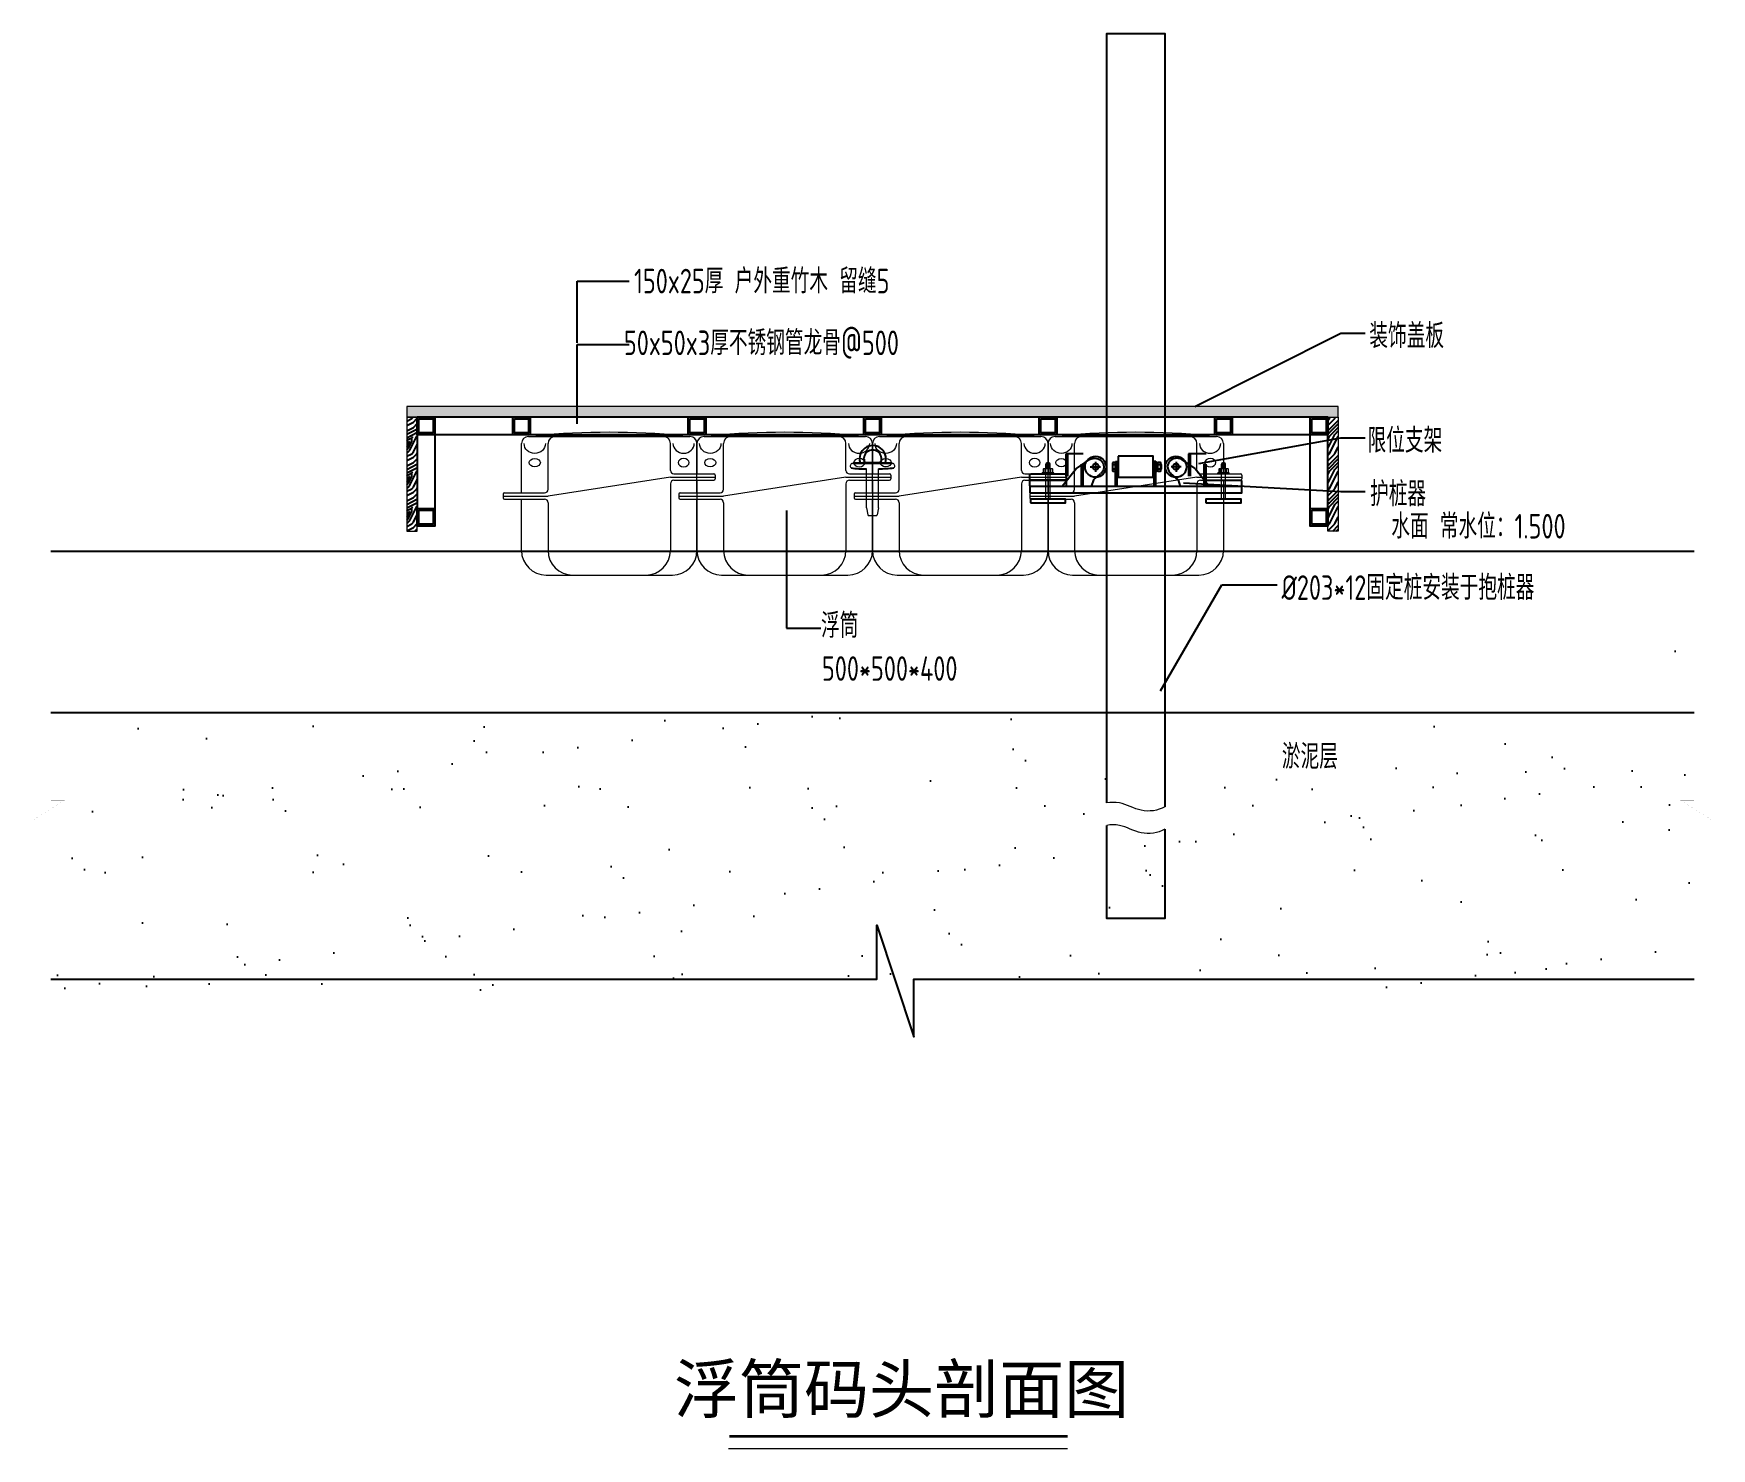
# Model space of a CAD drawing. Extents: x 28691 to 190833, y -3655 to 80068.
# Drawn here: x 47298 to 52078, y 43596 to 47626 of the extents above; entities that cross this region are included whole.
import ezdxf

# ---------------------------------------------------------------- set-up
doc = ezdxf.new("R2010")
doc.units = 0
doc.header["$LTSCALE"] = 10
doc.header["$MEASUREMENT"] = 0
doc.linetypes.add('HIDDEN', pattern=[9.525, 6.35, -3.175])
for name, color, linetype in [('10#', 1, 'Continuous'), ('LC-Hatch1', 17, 'Continuous'), ('PDF_0', 7, 'Continuous'), ('PUB_TEXT', 7, 'Continuous'), ('地板', 32, 'Continuous'), ('桩', 1, 'Continuous')]:
    doc.layers.add(name, color=color, linetype=linetype)
doc.layers.add('FT', color=251, linetype='Continuous', lineweight=5)
doc.layers.add('短销钉', color=145, linetype='Continuous', lineweight=9)
doc.styles.add('HZ', font='ISOCP', dxfattribs={"width": 0.8, "bigfont": '0HZTXT'})
doc.styles.get("Standard").update_dxf_attribs({"font": 'gbenor.shx', "bigfont": 'gbcbig.shx'})
doc.linetypes.add('ZIGZAG', pattern='A,0.00254,-5.08,[131,ltypeshp.shx,S=5.08,R=0,X=-5.08,Y=0],-10.16,[131,ltypeshp.shx,S=5.08,R=180,X=5.08,Y=0],-5.08', length=20.32254)
doc.dimstyles.new('ISO-25', dxfattribs={"dimtxt": 2.5, "dimasz": 2.5, "dimexe": 1.25, "dimexo": 0.625, "dimtad": 1, "dimtxsty": 'Standard', "dimcen": 2.5, "dimadec": 0, "dimazin": 0, "dimtfac": 1, "dimtmove": 0, "dimatfit": 3, "dimfxl": 1, "dimarcsym": 0})
pattern_1 = [(0, (51035.51, 46629.56), (100, 100), [5, -95]), (90, (51075.51, 46664.56), (-100, 100), [10, -90]), (45, (51055.505, 46654.56), (1e-14, 99.999), [7.07, -21.21, 7.07, -14.14, 49.5, -42.5]), (45, (51030.505, 46624.56), (1e-14, 100), [7.071, -14.142, 7.071, -113.1]), (45, (51065.505, 46634.56), (1e-14, 100), [7.071, -134.3504]), (45, (51075.505, 46629.56), (1e-14, 100), [7.071, -134.3504]), (45, (51060.505, 46639.56), (1e-14, 100), [7.071, -134.3504]), (45, (51055.505, 46644.56), (1e-14, 100), [14.142, -127.2794]), (45, (51080.505, 46719.56), (1e-14, 100), [14.142, -127.2794]), (45, (51045.505, 46649.56), (1e-14, 100), [28.284, -113.1374]), (45, (51040.505, 46654.56), (1e-14, 100), [28.284, -113.1374]), (45, (51105.505, 46684.56), (1e-14, 100), [28.284, -113.1374]), (45, (51035.505, 46664.56), (1e-14, 100), [21.2132, -120.208]), (45, (51015.505, 46679.56), (1e-14, 100), [21.2132, -120.208]), (45, (51025.505, 46669.56), (1e-14, 100), [21.2132, -120.208]), (45, (51090.505, 46699.56), (1e-14, 100), [35.3553, -106.066]), (45, (51080.505, 46704.56), (1e-14, 100), [35.3553, -106.066]), (45, (51090.505, 46679.56), (1e-14, 100), [49.4975, -91.924]), (26.565, (51045.505, 46639.56), (100, 4e-08), [11.1803, -212.4265]), (26.565, (51065.505, 46669.56), (100, 4e-08), [11.1803, -212.4265]), (26.565, (51060.505, 46659.56), (100, 4e-08), [11.1803, -212.4265]), (26.565, (51040.505, 46629.56), (100, 4e-08), [22.3607, -201.246]), (26.565, (51060.505, 46674.56), (100, 4e-08), [33.541, -190.0658]), (26.565, (51050.505, 46679.56), (100, 4e-08), [44.7214, -178.8854]), (26.565, (51040.505, 46684.56), (100, 4e-08), [44.7214, -178.8854]), (26.565, (51025.505, 46714.56), (100, 4e-08), [44.7214, -178.8854]), (26.565, (51025.505, 46704.56), (100, 4e-08), [55.9017, -167.705]), (26.565, (51030.505, 46694.56), (100, 4e-08), [55.9017, -167.705]), (63.435, (51065.505, 46654.56), (5e-09, 100), [11.1803, -212.4265]), (63.435, (51050.505, 46644.56), (5e-09, 100), [11.1803, -212.4265]), (63.435, (51035.505, 46629.56), (5e-09, 100), [22.3607, -201.246]), (63.435, (51065.505, 46644.56), (5e-09, 100), [22.3607, -201.246]), (63.435, (51025.505, 46624.56), (5e-09, 100), [33.541, -190.0658]), (63.435, (51015.505, 46624.56), (5e-09, 100), [44.7214, -178.8854]), (63.435, (51105.505, 46629.56), (5e-09, 100), [44.7214, -178.8854]), (63.435, (51070.505, 46639.56), (5e-09, 100), [44.7214, -178.8854]), (63.435, (51090.505, 46629.56), (5e-09, 100), [55.9017, -167.705]), (63.435, (51080.505, 46634.56), (5e-09, 100), [55.9017, -167.705])]

# ---------------------------------------------------------------- blocks, each defined once
blk = doc.blocks.new('ft')
at = {"layer": 'FT'}
for p, q in [((-230, 395), (230, 395)), ((-208.5, 397), (208.2, 397)), ((-208.5, 397), (-208.5, 395)), ((208.2, 397), (208.2, 395)), ((-250, 234.5), (-250, 375)), ((-174.3, 244.5), (-174.3, 375)), ((174.3, 298.5), (174.3, 375)), ((250, 375), (250, 288.5)), ((184.3, 288.5), (298.1, 288.5)), ((174.3, 279.5), (-174.3, 225.5)), ((174.3, 279.5), (302.1, 279.5)), ((174.3, 260.5), (174.3, 70)), ((184.3, 270.5), (298.1, 270.5)), ((250, 270.5), (250, 70)), ((-302, 225.5), (-174.3, 225.5)), ((-298, 234.5), (-184.3, 234.5)), ((-298, 216.5), (-184.3, 216.5)), ((-250, 70), (-250, 216.5)), ((-174.3, 206.5), (-174.3, 70)), ((-180, 0), (180, 0))]:
    blk.add_line(p, q, dxfattribs=at)
at = {"layer": 'FT', "ltscale": 0.5}
for p, q in [((302.1, 284.5), (302.1, 274.5)), ((-302, 230.5), (-302, 220.5))]:
    blk.add_line(p, q, dxfattribs=at)
at = {"layer": 'FT'}
for centre, radius, start, end in [((-230, 375), 20, 90, 180), ((-0.2, -1768.5), 2175.5, 84.5043, 95.4957), ((-154.3, 375), 20, 90, 180), ((154.3, 375), 20, 0, 90), ((230, 375), 20, 0, 90), ((184.3, 298.5), 10, 180, 270), ((-184.3, 244.5), 10, 270, 0), ((184.3, 260.5), 10, 90, 180), ((298.1, 274.5), 4, 270, 0), ((-298, 220.5), 4, 180, 270), ((-184.3, 206.5), 10, 0, 90), ((-180, 70), 70, 180, 270), ((-104.3, 70), 70, 180, 270), ((104.3, 70), 70, 270, 0), ((180, 70), 70, 270, 0)]:
    blk.add_arc(centre, radius, start, end, dxfattribs=at)
at = {"layer": 'FT', "ltscale": 0.5}
for centre, start, end in [((298.1, 284.5), 0, 90), ((-298, 230.5), 90, 180)]:
    blk.add_arc(centre, 4, start, end, dxfattribs=at)
at = {"layer": 'FT', "extrusion": (0, 0, -1)}
blk.add_ellipse((-212.1, 375), major_axis=(-30.4, 0), ratio=0.921809, start_param=3.141593, end_param=6.283185, dxfattribs=at)
at = {"layer": 'FT'}
blk.add_ellipse((211.9, 375.4), major_axis=(30.4, 0.1), ratio=0.921809, start_param=3.141593, end_param=6.283185, dxfattribs=at)
blk.add_ellipse((-212.1, 320.5), major_axis=(-16, 0), ratio=0.75, dxfattribs=at)
at = {"layer": 'FT', "extrusion": (0, 0, -1)}
blk.add_ellipse((212.1, 320.5), major_axis=(16, 0), ratio=0.75, dxfattribs=at)
blk = doc.blocks.new('A$C4E000606')
at = {"color": 252}
for centre, radius, start, end in [((49.1, 123.6), 28.9, 342.7816, 197.1463), ((49.1, 123.6), 19.1, 334.2939, 205.6341), ((27.9, 242.1), 140.7, 259.318, 273.0964), ((41.2, 665.5), 564.3, 272.0789, 275.5067)]:
    blk.add_arc(centre, radius, start, end, dxfattribs=at)
at = {"layer": '短销钉', "color": 252}
for p, q in [((5.5, 113.3), (91.7, 113.3)), ((6.3, 113.3), (6.3, 114.4)), ((6.3, 114.4), (90.9, 114.4)), ((90.9, 113.3), (90.9, 114.4)), ((35.5, 16.4), (35.2, 101.6)), ((61.7, 16.4), (61.7, 101.6)), ((35.5, 16.4), (38.5, 1.1)), ((61.7, 16.4), (58.6, 1.1)), ((39.9, 0), (57.3, 0))]:
    blk.add_line(p, q, dxfattribs=at)
at = {"layer": '短销钉', "color": 252, "ltscale": 0.1}
for p, q in [((38.5, 1.1), (38.8, 0)), ((58.6, 1.1), (58.4, 0)), ((38.8, 0), (39.9, 0)), ((57.3, 0), (58.4, 0))]:
    blk.add_line(p, q, dxfattribs=at)
at = {"layer": '短销钉', "color": 252}
for centre, radius, start, end in [((5.5, 107.9), 5.46, 90, 228.0009), ((48.6, -704.8), 820.4, 87.0435, 92.9565), ((91.7, 107.9), 5.46, 311.9991, 90), ((39.9, 1.4), 1.36, 191.3099, 270), ((57.3, 1.4), 1.36, 270, 348.6901)]:
    blk.add_arc(centre, radius, start, end, dxfattribs=at)
blk = doc.blocks.new('A$C72257F81')
at = {"color": 252, "lineweight": 0}
for p, q in [((38, 97), (37.3, 96.2)), ((37.3, 85.7), (37.3, 96.2)), ((38, 97), (62, 97)), ((41.8, 85), (41.8, 97)), ((44, 87), (44, 110.1)), ((44, 109.5), (56, 109.7)), ((44, 108), (56, 108.2)), ((44, 106.5), (56, 106.7)), ((44, 105), (56, 105.2)), ((44, 103.5), (56, 103.7)), ((44, 102), (56, 102.2)), ((44, 100.5), (56, 100.7)), ((44, 99), (56, 99.2)), ((44, 97.3), (56, 97.5)), ((44.1, 111), (55.8, 111.2)), ((45.2, 112.5), (54.5, 112.7)), ((53, 113.1), (47, 113.1)), ((50, 85), (50, 97)), ((56, 87), (56, 110.1)), ((58.2, 85), (58.2, 97)), ((62, 97), (62.8, 96.2)), ((62.8, 96.2), (62.8, 85.7)), ((62.8, 96.2), (62.8, 95.5)), ((33.5, 82), (33.5, 85)), ((66.5, 85), (33.5, 85)), ((44, 82), (33.5, 82)), ((38, 85), (37.3, 85.7)), ((62, 85), (38, 85)), ((44, 10), (44, 87)), ((44, 82), (66.5, 82)), ((56, 10), (56, 87)), ((62, 85), (62.8, 85.7)), ((66.5, 82), (66.5, 85))]:
    blk.add_line(p, q, dxfattribs=at)
at = {"color": 252}
blk.add_lwpolyline([(0, 0), (100, 0), (100, 10), (0, 10)], close=True, dxfattribs=at)
at = {"color": 252, "lineweight": 0}
for centre, start, end in [((47, 110.1), 90, 180), ((53, 110.1), 0, 90)]:
    blk.add_arc(centre, 3, start, end, dxfattribs=at)

msp = doc.modelspace()

# ---------------------------------------------------------------- hatches: boundary and pattern name
h = msp.add_hatch()
h.set_pattern_fill('AR-CONC', color=47, scale=5, angle=45, style=0)
h.set_pattern_definition([(95, (-3322.7, 45450.44), (700.473, 587.767), [95.25, -1047.75]), (40, (-3322.7, 45450.4), (-800.09, 550.885), [76.2, -838.2]), (145.451, (-3264.3, 45499.4), (-99.611, 1138.651), [80.95, -890.45]), (91.1842, (-3502.3, 45630), (1107.051, 809.767), [142.875, -1571.625]), (141.6356, (-3410, 45697.5), (-35.43, 1714.132), [121.425, -1335.675]), (36.184, (-3502.3, 45630), (-35.428, 1714.132), [114.3, -1257.3]), (66, (-3367.6, 45674.95), (897.603, 174.476), [95.25, -1047.75]), (11, (-3367.6, 45674.95), (-432.7, 869.706), [76.2, -838.2]), (116.4514, (-3292.8, 45689.5), (464.9, 1044.182), [80.95, -890.45]), (82.5, (-3322.68, 45450.44), (-288.0273, 309.867), [0, -828.04, 0, -850.9, 0, -841.375]), (52.5, (-3322.7, 45450.44), (-117.9486, 590.435), [0, -485.14, 0, -808.99, 0, -320.675]), (12.5, (-3522.94, 45250.2), (499.6393, 459.131), [0, -317.5, 0, -990.6, 0, -1314.45]), (2.5, (-3612.74, 45160.4), (433.8195, 613.612), [0, -412.75, 0, -657.86, 0, -933.45])])
h.paths.add_polyline_path([(52028.858, 45227.352), (52028.858, 45386.469), (52078.32, 45386.469), (51990.367, 45442.569), (52028.858, 45442.569), (52028.858, 45955.905), (50244.424, 45227.352)])
h = msp.add_hatch()
h.set_pattern_fill('AR-SAND', color=47, scale=7.5, style=0)
h.set_pattern_definition([(37.5, (28822.15, 45915.24), (-12.0002, 367.06), [0, -289.56, 0, -323.85, 0, -309.5625]), (7.5, (28822.15, 45915.24), (337.142, 537.619), [0, -156.21, 0, -260.985, 0, -100.0125]), (327.5, (28587.83, 45915.24), (593.2443, 1.078), [0, -95.25, 0, -342.9, 0, -447.675]), (317.5, (28587.83, 45915.24), (572.667, 167.197), [0, -47.625, 0, -224.79, 0, -257.175])])
h.paths.add_polyline_path([(52028.858, 45442.569), (52028.858, 45692.151), (47366.55, 45692.151), (47366.55, 44901.052), (52028.858, 44901.052), (52028.858, 45386.469), (52078.32, 45386.469), (51990.367, 45442.569)])
at = {"layer": 'LC-Hatch1', "lineweight": 0}
h = msp.add_hatch(dxfattribs=at)
h.set_pattern_fill('木纹03', color=256, scale=50)
h.set_pattern_definition([(0, (49541.53, 46538.56), (100, 100), [5, -95]), (90, (49581.53, 46573.56), (-100, 100), [10, -90]), (45, (49561.53, 46563.56), (1e-14, 99.999), [7.07, -21.21, 7.07, -14.14, 49.5, -42.5]), (45, (49536.53, 46533.56), (1e-14, 100), [7.071, -14.142, 7.071, -113.1]), (45, (49571.53, 46543.56), (1e-14, 100), [7.071, -134.3504]), (45, (49581.53, 46538.56), (1e-14, 100), [7.071, -134.3504]), (45, (49566.53, 46548.56), (1e-14, 100), [7.071, -134.3504]), (45, (49561.53, 46553.56), (1e-14, 100), [14.142, -127.2794]), (45, (49586.53, 46628.56), (1e-14, 100), [14.142, -127.2794]), (45, (49551.53, 46558.56), (1e-14, 100), [28.284, -113.1374]), (45, (49546.53, 46563.56), (1e-14, 100), [28.284, -113.1374]), (45, (49611.53, 46593.56), (1e-14, 100), [28.284, -113.1374]), (45, (49541.53, 46573.56), (1e-14, 100), [21.213, -120.208]), (45, (49521.53, 46588.56), (1e-14, 100), [21.213, -120.208]), (45, (49531.53, 46578.56), (1e-14, 100), [21.213, -120.208]), (45, (49596.53, 46608.56), (1e-14, 100), [35.3553, -106.066]), (45, (49586.53, 46613.56), (1e-14, 100), [35.3553, -106.066]), (45, (49596.53, 46588.56), (1e-14, 100), [49.4975, -91.924]), (26.565, (49551.533, 46548.56), (100, 4e-08), [11.1803, -212.4265]), (26.565, (49571.533, 46578.56), (100, 4e-08), [11.1803, -212.4265]), (26.565, (49566.533, 46568.56), (100, 4e-08), [11.1803, -212.4265]), (26.565, (49546.533, 46538.56), (100, 4e-08), [22.3607, -201.246]), (26.565, (49566.533, 46583.56), (100, 4e-08), [33.541, -190.066]), (26.565, (49556.533, 46588.56), (100, 4e-08), [44.7214, -178.8854]), (26.565, (49546.533, 46593.56), (100, 4e-08), [44.7214, -178.8854]), (26.565, (49531.533, 46623.56), (100, 4e-08), [44.7214, -178.8854]), (26.565, (49531.533, 46613.56), (100, 4e-08), [55.9017, -167.705]), (26.565, (49536.533, 46603.56), (100, 4e-08), [55.9017, -167.705]), (63.435, (49571.533, 46563.56), (5e-09, 100), [11.1803, -212.4265]), (63.435, (49556.533, 46553.56), (5e-09, 100), [11.1803, -212.4265]), (63.435, (49541.533, 46538.56), (5e-09, 100), [22.3607, -201.246]), (63.435, (49571.533, 46553.56), (5e-09, 100), [22.3607, -201.246]), (63.435, (49531.533, 46533.56), (5e-09, 100), [33.541, -190.066]), (63.435, (49521.533, 46533.56), (5e-09, 100), [44.7214, -178.8854]), (63.435, (49611.533, 46538.56), (5e-09, 100), [44.7214, -178.8854]), (63.435, (49576.533, 46548.56), (5e-09, 100), [44.7214, -178.8854]), (63.435, (49596.533, 46538.56), (5e-09, 100), [55.902, -167.705]), (63.435, (49586.533, 46543.56), (5e-09, 100), [55.902, -167.705])])
h.paths.add_polyline_path([(51015.505, 46533.562), (51015.505, 46563.562), (48361.356, 46563.562), (48361.356, 46533.562)])
at = {"layer": 'LC-Hatch1'}
h = msp.add_hatch(dxfattribs=at)
h.set_pattern_fill('木纹03', color=256, scale=50)
h.set_pattern_definition(pattern_1)
h.paths.add_polyline_path([(48391.356, 46533.562), (48361.356, 46533.562), (48361.356, 46208.562), (48391.356, 46208.562)])
h = msp.add_hatch(dxfattribs=at)
h.set_pattern_fill('木纹03', color=256, scale=50)
h.set_pattern_definition(pattern_1)
h.paths.add_polyline_path([(51015.505, 46533.562), (50985.505, 46533.562), (50985.505, 46208.562), (51015.505, 46208.562)])

# ---------------------------------------------------------------- linework, layer by layer
at = {"color": 1}
for p, q in [((50269.294, 46387.04), (50228.526, 46335.992)), ((50380.933, 46407.288), (50385.933, 46407.288)), ((50380.933, 46335.992), (50380.933, 46407.288)), ((50385.933, 46335.992), (50385.933, 46407.288)), ((50495.933, 46407.288), (50490.933, 46407.288)), ((50490.933, 46335.992), (50490.933, 46407.288)), ((50495.933, 46335.992), (50495.933, 46407.288)), ((50607.566, 46387.04), (50648.335, 46335.992)), ((50317.625, 46354.66), (50311.707, 46335.992)), ((50559.236, 46354.66), (50565.154, 46335.992))]:
    msp.add_line(p, q, dxfattribs=at)
at = {"color": 2}
for p, q in [((50500.433, 46394.288), (50497.433, 46392.288)), ((50500.433, 46392.288), (50497.433, 46390.288))]:
    msp.add_line(p, q, dxfattribs=at)
at = {"color": 4, "linetype": 'ZIGZAG', "ltscale": 0.0025}
msp.add_line((47348.002, 46151.926), (52028.858, 46151.926), dxfattribs=at)
at = {"color": 47}
msp.add_line((47348.002, 45692.151), (52028.858, 45692.151), dxfattribs=at)
at = {"lineweight": 0}
msp.add_line((49277.834, 43595.845), (50244.072, 43595.845), dxfattribs=at)
at = {"color": 5}
for points in [[(50355.93, 45434.797), (50355.93, 47626.426), (50520.93, 47626.426), (50520.93, 45423.675)], [(50520.93, 45359.731), (50520.93, 45105.945), (50355.93, 45105.945), (50355.93, 45370.853)]]:
    msp.add_lwpolyline(points, dxfattribs=at)
at = {"color": 1, "linetype": 'HIDDEN'}
for points in [[(50288.767, 46335.992), (50288.767, 46429.527), (50238.767, 46429.527), (50238.767, 46335.992)], [(50283.767, 46335.992), (50283.767, 46429.527), (50243.767, 46429.527), (50243.767, 46335.992)], [(50638.767, 46335.992), (50638.767, 46429.527), (50588.767, 46429.527), (50588.767, 46335.992)], [(50633.767, 46335.992), (50633.767, 46429.527), (50593.767, 46429.527), (50593.767, 46335.992)]]:
    msp.add_lwpolyline(points, dxfattribs=at)
at = {"color": 7}
msp.add_lwpolyline([(50388.433, 46422.288), (50388.433, 46362.288), (50488.433, 46362.288), (50488.433, 46422.288)], close=True, dxfattribs=at)
for points in [[(50188.43, 46353.992), (50140.356, 46353.992, -0.41421356), (50136.356, 46357.992), (50136.356, 46367.992, -0.41421356), (50140.356, 46371.992), (50188.43, 46371.992), (50236.505, 46371.992, -0.41421356), (50240.505, 46367.992), (50240.505, 46357.992, -0.41421356), (50236.505, 46353.992)], [(50188.43, 46335.992), (50140.356, 46335.992, -0.41421356), (50136.356, 46339.992), (50136.356, 46349.992, -0.41421356), (50140.356, 46353.992), (50188.43, 46353.992), (50236.505, 46353.992, -0.41421356), (50240.505, 46349.992), (50240.505, 46339.992, -0.41421356), (50236.505, 46335.992)], [(50688.012, 46335.992), (50639.937, 46335.992, -0.41421356), (50635.937, 46339.992), (50635.937, 46349.992, -0.41421356), (50639.937, 46353.992), (50688.012, 46353.992), (50736.087, 46353.992, -0.41421356), (50740.087, 46349.992), (50740.087, 46339.992, -0.41421356), (50736.087, 46335.992)]]:
    msp.add_lwpolyline(points, format="xyb", close=True)
at = {"color": 2}
for points in [[(50371.933, 46403.788), (50371.933, 46380.788), (50372.933, 46379.788), (50380.933, 46379.788), (50380.933, 46404.788), (50372.933, 46404.788)], [(50371.933, 46398.288), (50371.933, 46386.288), (50380.933, 46386.288), (50380.933, 46398.288)], [(50495.933, 46405.788), (50495.933, 46378.788), (50497.433, 46378.788), (50497.433, 46405.788)], [(50497.433, 46402.288), (50497.433, 46382.288), (50500.433, 46382.288), (50500.433, 46402.288)], [(50500.433, 46403.788), (50500.433, 46380.788), (50501.433, 46379.788), (50508.433, 46379.788), (50509.433, 46380.788), (50509.433, 46403.788), (50508.433, 46404.788), (50501.433, 46404.788)], [(50500.433, 46398.288), (50500.433, 46386.288), (50509.433, 46386.288), (50509.433, 46398.288)], [(50509.433, 46399.288), (50509.433, 46385.288), (50510.933, 46385.288), (50511.933, 46386.288), (50511.933, 46398.288), (50510.933, 46399.288)]]:
    msp.add_lwpolyline(points, close=True, dxfattribs=at)
at = {"color": 1}
for points in [[(50385.933, 46385.288), (50385.933, 46399.288), (50380.933, 46399.288), (50380.933, 46385.288)], [(50495.933, 46385.288), (50495.933, 46399.288), (50490.933, 46399.288), (50490.933, 46385.288)], [(50136.43, 46318.062), (50740.43, 46318.062), (50740.43, 46335.992), (50136.43, 46335.992)]]:
    msp.add_lwpolyline(points, close=True, dxfattribs=at)
at = {"const_width": 0.1, "flags": 128}
for points in [[(47348.002, 46151.926), (47348.002, 45442.569), (47386.494, 45442.569), (47298.541, 45386.469), (47348.002, 45386.469), (47348.002, 44932.626)], [(52028.858, 46151.926), (52028.858, 45442.569), (51990.367, 45442.569), (52078.32, 45386.469), (52028.858, 45386.469), (52028.858, 44932.626)]]:
    msp.add_lwpolyline(points, dxfattribs=at)
at = {"color": 252}
msp.add_lwpolyline([(47348.002, 44932.626), (49700.818, 44932.626), (49700.818, 45086.884), (49806.214, 44768.306), (49806.214, 44932.626), (52028.858, 44932.626)], dxfattribs=at)
at = {"lineweight": 0, "const_width": 6.79}
msp.add_lwpolyline([(49280.878, 43630.285), (50244.072, 43630.285)], dxfattribs=at)
for centre in [(50323.93, 46392.298), (50552.93, 46392.298)]:
    msp.add_circle(centre, 30)
at = {"layer": '10#'}
for points in [[(48391.356, 46533.562), (48441.356, 46533.562), (48441.356, 46483.562), (48391.356, 46483.562)], [(48396.356, 46528.562), (48436.356, 46528.562), (48436.356, 46488.562), (48396.356, 46488.562)], [(48663.43, 46533.562), (48713.43, 46533.562), (48713.43, 46483.562), (48663.43, 46483.562)], [(48668.43, 46528.562), (48708.43, 46528.562), (48708.43, 46488.562), (48668.43, 46488.562)], [(49163.43, 46533.562), (49213.43, 46533.562), (49213.43, 46483.562), (49163.43, 46483.562)], [(49168.43, 46528.562), (49208.43, 46528.562), (49208.43, 46488.562), (49168.43, 46488.562)], [(49663.43, 46533.562), (49713.43, 46533.562), (49713.43, 46483.562), (49663.43, 46483.562)], [(49668.43, 46528.562), (49708.43, 46528.562), (49708.43, 46488.562), (49668.43, 46488.562)], [(50163.43, 46533.562), (50213.43, 46533.562), (50213.43, 46483.562), (50163.43, 46483.562)], [(50168.43, 46528.562), (50208.43, 46528.562), (50208.43, 46488.562), (50168.43, 46488.562)], [(50663.43, 46533.562), (50713.43, 46533.562), (50713.43, 46483.562), (50663.43, 46483.562)], [(50668.43, 46528.562), (50708.43, 46528.562), (50708.43, 46488.562), (50668.43, 46488.562)], [(50935.505, 46533.562), (50985.505, 46533.562), (50985.505, 46483.562), (50935.505, 46483.562)], [(50940.505, 46528.562), (50980.505, 46528.562), (50980.505, 46488.562), (50940.505, 46488.562)], [(48391.356, 46273.562), (48441.356, 46273.562), (48441.356, 46223.562), (48391.356, 46223.562)], [(50935.505, 46273.562), (50985.505, 46273.562), (50985.505, 46223.562), (50935.505, 46223.562)], [(48396.356, 46268.562), (48436.356, 46268.562), (48436.356, 46228.562), (48396.356, 46228.562)], [(50940.505, 46268.562), (50980.505, 46268.562), (50980.505, 46228.562), (50940.505, 46228.562)]]:
    msp.add_lwpolyline(points, close=True, dxfattribs=at)
for points in [[(50985.505, 46223.562), (50985.505, 46533.562), (48391.356, 46533.562), (48391.356, 46223.562)], [(50935.505, 46223.562), (50935.505, 46483.562), (48441.356, 46483.562), (48441.356, 46223.562)]]:
    msp.add_lwpolyline(points, dxfattribs=at)
at = {"layer": 'PDF_0', "color": 1}
for points in [[(50269.294, 46387.04), (50307.115, 46413.514)], [(50317.625, 46354.66), (50338.421, 46372.888)], [(50559.236, 46354.66), (50538.44, 46372.888)], [(50607.566, 46387.04), (50569.746, 46413.514)]]:
    msp.add_lwpolyline(points, dxfattribs=at)
at = {"layer": 'PDF_0'}
for points in [[(50308.749, 46391.975), (50337.819, 46391.975)], [(50323.607, 46406.187), (50323.607, 46377.763)], [(50568.111, 46391.975), (50539.041, 46391.975)], [(50553.253, 46406.187), (50553.253, 46377.763)]]:
    msp.add_lwpolyline(points, dxfattribs=at)
for centre in [(50323.93, 46392.298), (50552.93, 46392.298)]:
    msp.add_circle(centre, 8.721, dxfattribs=at)
at = {"layer": 'PDF_0', "color": 1}
for points in [[(50307.115, 46413.514), (50319.462, 46419.255), (50334.539, 46417.201), (50342.631, 46406.658)], [(50569.746, 46413.514), (50557.398, 46419.255), (50542.322, 46417.201), (50534.229, 46406.658)], [(50342.631, 46406.658), (50350.724, 46396.114), (50348.81, 46381.019), (50338.343, 46372.829)], [(50534.229, 46406.658), (50526.136, 46396.114), (50528.05, 46381.019), (50538.518, 46372.829)]]:
    msp.add_open_spline(points, degree=3, dxfattribs=at)
at = {"layer": '地板', "lineweight": 0}
for points in [[(48361.356, 46533.562), (51015.505, 46533.562), (51015.505, 46563.562), (48361.356, 46563.562)], [(48391.356, 46208.562), (48391.356, 46533.562), (48361.356, 46533.562), (48361.356, 46208.562)], [(50985.505, 46208.562), (50985.505, 46533.562), (51015.505, 46533.562), (51015.505, 46208.562)]]:
    msp.add_lwpolyline(points, close=True, dxfattribs=at)
at = {"layer": '桩', "lineweight": 0, "start_tangent": (-0.86030247, -0.50978394), "end_tangent": (-0.98841318, -0.15178732)}
for points in [[(50520.93, 45423.675), (50454.03, 45413.712), (50391.855, 45434.582), (50355.93, 45434.797)], [(50520.93, 45359.731), (50454.03, 45349.767), (50391.855, 45370.637), (50355.93, 45370.853)]]:
    msp.add_spline(points, degree=3, dxfattribs=at)

# ---------------------------------------------------------------- block references
at = {"color": 4, "lineweight": 0, "xscale": 1.30694519233657, "yscale": 1.30694519233657, "zscale": 1.30694519233657}
msp.add_blockref('A$C4E000606', (49624.923, 46253.58), dxfattribs=at)
for p in [(50138.43, 46290.062), (50638.43, 46290.062)]:
    msp.add_blockref('A$C72257F81', p)
at = {"layer": 'FT', "lineweight": 0}
for p in [(48938.43, 46083.562), (49438.43, 46083.562), (49938.43, 46083.562), (50438.43, 46083.562)]:
    msp.add_blockref('ft', p, dxfattribs=at)

# ---------------------------------------------------------------- texts
at = {"lineweight": 0, "insert": (49771.272, 43833.07), "char_height": 135.8, "width": 5207.73754, "attachment_point": 2}
msp.add_mtext('{\\fSimSun|b0|i0|c134|p2;\\C0;浮筒码头剖面图}', dxfattribs=at)
at = {"layer": 'PUB_TEXT', "style": 'HZ', "width": 0.8}
for s, p in [('150x25厚 户外重竹木 留缝5', (49009.085, 46886.33)), ('装饰盖板', (51103.875, 46730.482)), ('50x50x3厚不锈钢管龙骨@500', (48980.168, 46710.42)), ('限位支架', (51098.835, 46432.217)), ('护桩器', (51105.975, 46279.899)), ('水面 常水位：1.500', (51166.328, 46187.894)), ('%%C203*12固定桩安装于抱桩器', (50853.875, 46013.149)), ('浮筒', (49541.862, 45905.043)), ('500*500*400', (49544.382, 45782.543)), ('淤泥层', (50854.715, 45531.825))]:
    msp.add_text(s, height=70, dxfattribs=at).set_placement(p)

# ---------------------------------------------------------------- leaders
at = {"lineweight": 0}
for points, override in [([(48847.156, 46745.84), (48847.156, 46920.73), (48994.822, 46920.73)], {"dimasz": 0, "dimgap": 0.625, "dimtad": 0, "dimldrblk": 'Dot'}), ([(50606.949, 46563.562), (51022.254, 46773.167), (51091.721, 46773.167)], {"dimasz": 0, "dimtad": 0, "dimldrblk": 'Dot'}), ([(48847.156, 46514.85), (48847.156, 46740.605), (48994.822, 46740.605)], {"dimasz": 0, "dimgap": 0.625, "dimtad": 0, "dimldrblk": 'Dot'}), ([(50618.137, 46401.389), (51022.254, 46474.902), (51091.721, 46474.902)], {"dimasz": 0, "dimtad": 0, "dimldrblk": 'Dot'}), ([(50574.318, 46346.424), (51022.254, 46321.744), (51091.721, 46321.744)], {"dimasz": 0, "dimtad": 0, "dimldrblk": 'Dot'}), ([(50508.767, 45753.888), (50683.591, 46055.835), (50841.721, 46055.835)], {"dimasz": 0, "dimtad": 0, "dimldrblk": 'Dot'})]:
    msp.add_leader(points, dimstyle='ISO-25', override=override, dxfattribs=at)
at = {"lineweight": 0, "has_arrowhead": 0}
msp.add_leader([(49443.252, 46267.612), (49443.252, 45932.316), (49541.309, 45932.316)], dimstyle='ISO-25', override={"dimasz": 0, "dimtad": 0, "dimldrblk": 'Dot'}, dxfattribs=at)

doc.saveas('drawing.dxf')
